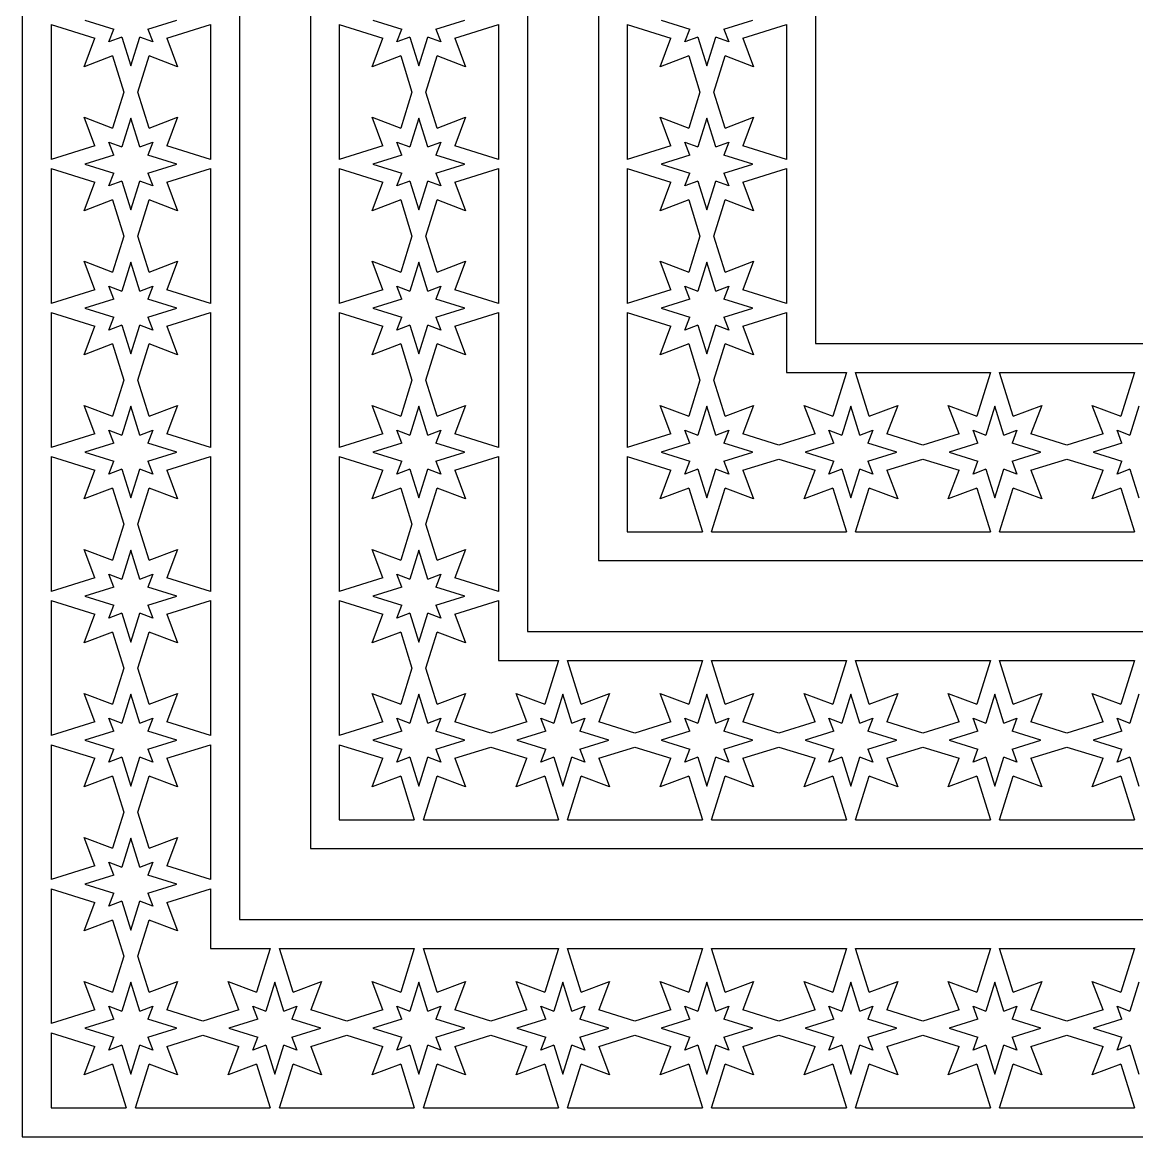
# Model space of a CAD drawing. Extents: x -8 to 147, y 554 to 709.
# Drawn here: x -7.7 to 69.7, y 554 to 631.3 of the extents above; entities that cross this region are included whole.
import ezdxf

# ---------------------------------------------------------------- set-up
doc = ezdxf.new("R2010")
doc.units = 0
doc.layers.get('0').update_dxf_attribs({"linetype": 'CONTINUOUS'})

msp = doc.modelspace()

# ---------------------------------------------------------------- linework, layer by layer
for p, q in [((-7.668796, 709.025433), (-7.668801, 553.953285)), ((7.403352, 693.953285), (7.403347, 569.025432)), ((12.331199, 689.025433), (12.331199, 573.953285)), ((27.403347, 673.953285), (27.403347, 589.025432)), ((32.331199, 669.025433), (32.331199, 593.953285)), ((47.403347, 653.953285), (47.403347, 609.025432)), ((-3.320457, 631.489359), (-1.315955, 630.865222)), ((1.050512, 630.865222), (3.055013, 631.489359)), ((16.679543, 631.489359), (18.684045, 630.865222)), ((21.050512, 630.865222), (23.055014, 631.489359)), ((36.679543, 631.489359), (38.684045, 630.865222)), ((41.050512, 630.865222), (43.055013, 631.489359)), ((-5.668796, 631.173202), (-5.668796, 621.805516)), ((-5.668796, 631.173202), (-2.627382, 630.226204)), ((-1.656924, 629.965157), (-1.315955, 630.865222)), ((1.050512, 630.865222), (1.39148, 629.965157)), ((2.361938, 630.226204), (5.403352, 631.173202)), ((5.403352, 631.173202), (5.403351, 621.805516)), ((14.331204, 631.173202), (14.331203, 621.805516)), ((14.331204, 631.173202), (17.372618, 630.226204)), ((18.343077, 629.965157), (18.684045, 630.865222)), ((21.050512, 630.865222), (21.39148, 629.965157)), ((22.361939, 630.226204), (25.403352, 631.173202)), ((25.403352, 631.173202), (25.403351, 621.805516)), ((34.331204, 631.173202), (34.331204, 621.805516)), ((34.331204, 631.173202), (37.372618, 630.226204)), ((38.343076, 629.965157), (38.684045, 630.865222)), ((41.050512, 630.865222), (41.39148, 629.965157)), ((42.361938, 630.226204), (45.403352, 631.173202)), ((45.403352, 631.173202), (45.403352, 621.805516)), ((-3.378423, 628.243658), (-2.627382, 630.226204)), ((-0.756859, 630.306125), (-1.656924, 629.965157)), ((-0.756859, 630.306125), (-0.132722, 628.301624)), ((-0.132722, 628.301624), (0.491415, 630.306125)), ((1.39148, 629.965157), (0.491415, 630.306125)), ((2.361938, 630.226204), (3.112979, 628.243658)), ((16.621577, 628.243658), (17.372618, 630.226204)), ((19.243141, 630.306125), (18.343077, 629.965157)), ((19.243141, 630.306125), (19.867278, 628.301624)), ((19.867278, 628.301624), (20.491415, 630.306125)), ((21.39148, 629.965157), (20.491415, 630.306125)), ((22.361939, 630.226204), (23.112979, 628.243658)), ((36.621577, 628.243658), (37.372618, 630.226204)), ((39.243141, 630.306125), (38.343076, 629.965157)), ((39.243141, 630.306125), (39.867278, 628.301624)), ((39.867278, 628.301624), (40.491415, 630.306125)), ((41.39148, 629.965157), (40.491415, 630.306125)), ((42.361938, 630.226204), (43.112979, 628.243658)), ((-1.395877, 628.994699), (-3.378423, 628.243658)), ((-1.395877, 628.994699), (-0.615795, 626.489359)), ((0.350351, 626.489359), (1.130433, 628.994699)), ((3.112979, 628.243658), (1.130433, 628.994699)), ((18.604123, 628.994699), (16.621577, 628.243658)), ((18.604123, 628.994699), (19.384205, 626.489359)), ((20.350352, 626.489359), (21.130433, 628.994699)), ((23.112979, 628.243658), (21.130433, 628.994699)), ((38.604123, 628.994699), (36.621577, 628.243658)), ((38.604123, 628.994699), (39.384205, 626.489359)), ((40.350351, 626.489359), (41.130433, 628.994699)), ((43.112979, 628.243658), (41.130433, 628.994699)), ((-0.615795, 626.489359), (-1.395877, 623.984019)), ((1.130433, 623.984019), (0.350351, 626.489359)), ((19.384205, 626.489359), (18.604123, 623.984019)), ((21.130433, 623.984019), (20.350352, 626.489359)), ((39.384205, 626.489359), (38.604123, 623.984019)), ((41.130433, 623.984019), (40.350351, 626.489359)), ((-3.378423, 624.73506), (-1.395877, 623.984019)), ((-2.627382, 622.752514), (-3.378423, 624.73506)), ((-0.132722, 624.677094), (-0.756859, 622.672592)), ((0.491415, 622.672592), (-0.132722, 624.677094)), ((1.130433, 623.984019), (3.112979, 624.73506)), ((3.112979, 624.73506), (2.361938, 622.752514)), ((17.372618, 622.752514), (16.621577, 624.73506)), ((16.621577, 624.73506), (18.604123, 623.984019)), ((19.867278, 624.677094), (19.243141, 622.672592)), ((20.491415, 622.672592), (19.867278, 624.677094)), ((21.130433, 623.984019), (23.112979, 624.73506)), ((23.112979, 624.73506), (22.361939, 622.752514)), ((37.372618, 622.752514), (36.621577, 624.73506)), ((36.621577, 624.73506), (38.604123, 623.984019)), ((39.867278, 624.677094), (39.243141, 622.672592)), ((40.491415, 622.672592), (39.867278, 624.677094)), ((41.130433, 623.984019), (43.112979, 624.73506)), ((43.112979, 624.73506), (42.361938, 622.752514)), ((-1.656924, 623.013561), (-0.756859, 622.672592)), ((-1.315955, 622.113496), (-1.656924, 623.013561)), ((0.491415, 622.672592), (1.39148, 623.013561)), ((1.39148, 623.013561), (1.050512, 622.113496)), ((18.343077, 623.013561), (19.243141, 622.672592)), ((18.684045, 622.113496), (18.343077, 623.013561)), ((20.491415, 622.672592), (21.39148, 623.013561)), ((21.39148, 623.013561), (21.050512, 622.113496)), ((38.343076, 623.013561), (39.243141, 622.672592)), ((38.684045, 622.113496), (38.343076, 623.013561)), ((40.491415, 622.672592), (41.39148, 623.013561)), ((41.39148, 623.013561), (41.050512, 622.113496)), ((-2.627382, 622.752514), (-5.668796, 621.805516)), ((5.403351, 621.805516), (2.361938, 622.752514)), ((17.372618, 622.752514), (14.331203, 621.805516)), ((25.403351, 621.805516), (22.361939, 622.752514)), ((37.372618, 622.752514), (34.331204, 621.805516)), ((45.403351, 621.805516), (42.361938, 622.752514)), ((-1.315955, 622.113496), (-3.320457, 621.489359)), ((-3.320457, 621.489359), (-1.315955, 620.865222)), ((3.055013, 621.489359), (1.050512, 622.113496)), ((1.050512, 620.865222), (3.055013, 621.489359)), ((18.684045, 622.113496), (16.679543, 621.489359)), ((16.679543, 621.489359), (18.684045, 620.865222)), ((23.055014, 621.489359), (21.050512, 622.113496)), ((21.050512, 620.865222), (23.055014, 621.489359)), ((38.684045, 622.113496), (36.679543, 621.489359)), ((36.679543, 621.489359), (38.684045, 620.865222)), ((43.055013, 621.489359), (41.050512, 622.113496)), ((41.050512, 620.865222), (43.055013, 621.489359)), ((-5.668796, 621.173202), (-5.668797, 611.805516)), ((-5.668796, 621.173202), (-2.627382, 620.226204)), ((-1.656924, 619.965157), (-1.315955, 620.865222)), ((1.050512, 620.865222), (1.39148, 619.965157)), ((2.361938, 620.226204), (5.403351, 621.173202)), ((5.403351, 621.173202), (5.403351, 611.805516)), ((14.331205, 621.173202), (14.331204, 611.805516)), ((14.331205, 621.173202), (17.372618, 620.226204)), ((18.343077, 619.965157), (18.684045, 620.865222)), ((21.050512, 620.865222), (21.39148, 619.965157)), ((22.361939, 620.226204), (25.403352, 621.173202)), ((25.403352, 621.173202), (25.403352, 611.805516)), ((34.331204, 621.173202), (34.331203, 611.805516)), ((34.331204, 621.173202), (37.372618, 620.226204)), ((38.343076, 619.965157), (38.684045, 620.865222)), ((41.050512, 620.865222), (41.39148, 619.965157)), ((42.361938, 620.226204), (45.403351, 621.173202)), ((45.403351, 621.173202), (45.403351, 611.805516)), ((-3.378423, 618.243658), (-2.627382, 620.226204)), ((-0.756859, 620.306125), (-1.656924, 619.965157)), ((-0.756859, 620.306125), (-0.132722, 618.301624)), ((-0.132722, 618.301624), (0.491415, 620.306125)), ((1.39148, 619.965157), (0.491415, 620.306125)), ((2.361938, 620.226204), (3.112979, 618.243658)), ((16.621577, 618.243658), (17.372618, 620.226204)), ((19.243141, 620.306125), (18.343077, 619.965157)), ((19.243141, 620.306125), (19.867278, 618.301624)), ((19.867278, 618.301624), (20.491415, 620.306125)), ((21.39148, 619.965157), (20.491415, 620.306125)), ((22.361939, 620.226204), (23.112979, 618.243658)), ((36.621577, 618.243658), (37.372618, 620.226204)), ((39.243141, 620.306125), (38.343076, 619.965157)), ((39.243141, 620.306125), (39.867278, 618.301624)), ((39.867278, 618.301624), (40.491415, 620.306125)), ((41.39148, 619.965157), (40.491415, 620.306125)), ((42.361938, 620.226204), (43.112979, 618.243658)), ((-1.395877, 618.994699), (-3.378423, 618.243658)), ((-1.395877, 618.994699), (-0.615795, 616.489359)), ((0.350351, 616.489359), (1.130433, 618.994699)), ((3.112979, 618.243658), (1.130433, 618.994699)), ((18.604123, 618.994699), (16.621577, 618.243658)), ((18.604123, 618.994699), (19.384205, 616.489359)), ((20.350352, 616.489359), (21.130433, 618.994699)), ((23.112979, 618.243658), (21.130433, 618.994699)), ((38.604123, 618.994699), (36.621577, 618.243658)), ((38.604123, 618.994699), (39.384205, 616.489359)), ((40.350351, 616.489359), (41.130433, 618.994699)), ((43.112979, 618.243658), (41.130433, 618.994699)), ((-0.615795, 616.489359), (-1.395877, 613.984019)), ((1.130433, 613.984019), (0.350351, 616.489359)), ((19.384205, 616.489359), (18.604123, 613.984019)), ((21.130433, 613.984019), (20.350352, 616.489359)), ((39.384205, 616.489359), (38.604123, 613.984019)), ((41.130433, 613.984019), (40.350351, 616.489359)), ((-3.378423, 614.73506), (-1.395877, 613.984019)), ((-2.627382, 612.752514), (-3.378423, 614.73506)), ((-0.132722, 614.677094), (-0.756859, 612.672592)), ((0.491415, 612.672592), (-0.132722, 614.677094)), ((1.130433, 613.984019), (3.112979, 614.73506)), ((3.112979, 614.73506), (2.361938, 612.752514)), ((17.372618, 612.752514), (16.621577, 614.73506)), ((16.621577, 614.73506), (18.604123, 613.984019)), ((19.867278, 614.677094), (19.243141, 612.672592)), ((20.491415, 612.672592), (19.867278, 614.677094)), ((21.130433, 613.984019), (23.112979, 614.73506)), ((23.112979, 614.73506), (22.361939, 612.752514)), ((37.372618, 612.752514), (36.621577, 614.73506)), ((36.621577, 614.73506), (38.604123, 613.984019)), ((39.867278, 614.677094), (39.243141, 612.672592)), ((40.491415, 612.672592), (39.867278, 614.677094)), ((41.130433, 613.984019), (43.112979, 614.73506)), ((43.112979, 614.73506), (42.361938, 612.752514)), ((-1.656924, 613.013561), (-0.756859, 612.672592)), ((-1.315955, 612.113496), (-1.656924, 613.013561)), ((0.491415, 612.672592), (1.39148, 613.013561)), ((1.39148, 613.013561), (1.050512, 612.113496)), ((18.684045, 612.113496), (18.343077, 613.013561)), ((18.343077, 613.013561), (19.243141, 612.672592)), ((20.491415, 612.672592), (21.39148, 613.013561)), ((21.39148, 613.013561), (21.050512, 612.113496)), ((38.343076, 613.013561), (39.243141, 612.672592)), ((38.684045, 612.113496), (38.343076, 613.013561)), ((40.491415, 612.672592), (41.39148, 613.013561)), ((41.39148, 613.013561), (41.050512, 612.113496)), ((-2.627382, 612.752514), (-5.668797, 611.805516)), ((-1.315955, 612.113496), (-3.320457, 611.489359)), ((3.055013, 611.489359), (1.050512, 612.113496)), ((5.403351, 611.805516), (2.361938, 612.752514)), ((17.372618, 612.752514), (14.331204, 611.805516)), ((18.684045, 612.113496), (16.679543, 611.489359)), ((23.055014, 611.489359), (21.050512, 612.113496)), ((25.403352, 611.805516), (22.361939, 612.752514)), ((37.372618, 612.752514), (34.331203, 611.805516)), ((38.684045, 612.113496), (36.679543, 611.489359)), ((43.055013, 611.489359), (41.050512, 612.113496)), ((45.403351, 611.805516), (42.361938, 612.752514)), ((-3.320457, 611.489359), (-1.315955, 610.865222)), ((1.050512, 610.865222), (3.055013, 611.489359)), ((16.679543, 611.489359), (18.684045, 610.865222)), ((21.050512, 610.865222), (23.055014, 611.489359)), ((36.679543, 611.489359), (38.684045, 610.865222)), ((41.050512, 610.865222), (43.055013, 611.489359)), ((-5.668797, 611.173202), (-5.668797, 601.805516)), ((-5.668797, 611.173202), (-2.627382, 610.226204)), ((-1.656924, 609.965157), (-1.315955, 610.865222)), ((1.050512, 610.865222), (1.39148, 609.965157)), ((2.361938, 610.226204), (5.403351, 611.173201)), ((5.403351, 611.173201), (5.403351, 601.805517)), ((14.331204, 611.173202), (14.331204, 601.805516)), ((14.331204, 611.173202), (17.372618, 610.226204)), ((18.343077, 609.965157), (18.684045, 610.865222)), ((21.050512, 610.865222), (21.39148, 609.965157)), ((22.361939, 610.226204), (25.403352, 611.173202)), ((25.403352, 611.173202), (25.403352, 601.805516)), ((34.331203, 611.173202), (34.331203, 601.805516)), ((34.331203, 611.173202), (37.372618, 610.226204)), ((38.343076, 609.965157), (38.684045, 610.865222)), ((41.050512, 610.865222), (41.39148, 609.965157)), ((42.361938, 610.226204), (45.403351, 611.173201)), ((45.403351, 611.173201), (45.403351, 607.025432)), ((-3.378423, 608.243658), (-2.627382, 610.226204)), ((-0.756859, 610.306125), (-1.656924, 609.965157)), ((-0.756859, 610.306125), (-0.132722, 608.301624)), ((-0.132722, 608.301624), (0.491415, 610.306125)), ((1.39148, 609.965157), (0.491415, 610.306125)), ((2.361938, 610.226204), (3.112979, 608.243658)), ((16.621577, 608.243658), (17.372618, 610.226204)), ((19.243141, 610.306125), (18.343077, 609.965157)), ((19.243141, 610.306125), (19.867278, 608.301624)), ((19.867278, 608.301624), (20.491415, 610.306125)), ((21.39148, 609.965157), (20.491415, 610.306125)), ((22.361939, 610.226204), (23.112979, 608.243658)), ((36.621577, 608.243658), (37.372618, 610.226204)), ((39.243141, 610.306125), (38.343076, 609.965157)), ((39.243141, 610.306125), (39.867278, 608.301624)), ((39.867278, 608.301624), (40.491415, 610.306125)), ((41.39148, 609.965157), (40.491415, 610.306125)), ((42.361938, 610.226204), (43.112979, 608.243658)), ((-1.395877, 608.994699), (-3.378423, 608.243658)), ((-1.395877, 608.994699), (-0.615795, 606.489359)), ((0.350351, 606.489359), (1.130433, 608.994699)), ((3.112979, 608.243658), (1.130433, 608.994699)), ((18.604123, 608.994699), (16.621577, 608.243658)), ((18.604123, 608.994699), (19.384205, 606.489359)), ((20.350352, 606.489359), (21.130433, 608.994699)), ((23.112979, 608.243658), (21.130433, 608.994699)), ((38.604123, 608.994699), (36.621577, 608.243658)), ((38.604123, 608.994699), (39.384205, 606.489359)), ((40.350351, 606.489359), (41.130433, 608.994699)), ((43.112979, 608.243658), (41.130433, 608.994699)), ((47.403347, 609.025432), (92.331209, 609.025432)), ((45.403351, 607.025432), (49.551121, 607.025432)), ((49.551121, 607.025432), (48.604123, 603.984019)), ((51.130433, 603.984019), (50.183435, 607.025432)), ((50.183435, 607.025432), (59.551121, 607.025432)), ((59.551121, 607.025432), (58.604123, 603.984019)), ((60.183436, 607.025432), (69.551121, 607.025433)), ((61.130433, 603.984019), (60.183436, 607.025432)), ((69.551121, 607.025433), (68.604123, 603.984019)), ((-0.615795, 606.489359), (-1.395877, 603.984019)), ((1.130433, 603.984019), (0.350351, 606.489359)), ((19.384205, 606.489359), (18.604123, 603.984019)), ((21.130433, 603.984019), (20.350352, 606.489359)), ((39.384205, 606.489359), (38.604123, 603.984019)), ((41.130433, 603.984019), (40.350351, 606.489359)), ((-3.378423, 604.73506), (-1.395877, 603.984019)), ((-2.627382, 602.752514), (-3.378423, 604.73506)), ((-0.132722, 604.677094), (-0.756859, 602.672592)), ((0.491415, 602.672592), (-0.132722, 604.677094)), ((1.130433, 603.984019), (3.112979, 604.73506)), ((3.112979, 604.73506), (2.361938, 602.752514)), ((17.372618, 602.752514), (16.621577, 604.73506)), ((16.621577, 604.73506), (18.604123, 603.984019)), ((19.867278, 604.677094), (19.243141, 602.672592)), ((20.491415, 602.672592), (19.867278, 604.677094)), ((21.130433, 603.984019), (23.112979, 604.73506)), ((23.112979, 604.73506), (22.361939, 602.752514)), ((36.621577, 604.73506), (38.604123, 603.984019)), ((37.372618, 602.752514), (36.621577, 604.73506)), ((39.867278, 604.677094), (39.243141, 602.672592)), ((40.491415, 602.672592), (39.867278, 604.677094)), ((41.130433, 603.984019), (43.112979, 604.73506)), ((43.112979, 604.73506), (42.361938, 602.752514)), ((46.621577, 604.73506), (48.604123, 603.984019)), ((47.372618, 602.752514), (46.621577, 604.73506)), ((49.867278, 604.677094), (49.243141, 602.672592)), ((50.491415, 602.672592), (49.867278, 604.677094)), ((51.130433, 603.984019), (53.112979, 604.73506)), ((53.112979, 604.73506), (52.361938, 602.752514)), ((57.372618, 602.752514), (56.621577, 604.73506)), ((56.621577, 604.73506), (58.604123, 603.984019)), ((59.867278, 604.677094), (59.243141, 602.672592)), ((60.491415, 602.672592), (59.867278, 604.677094)), ((61.130433, 603.984019), (63.112979, 604.73506)), ((63.112979, 604.73506), (62.361938, 602.752514)), ((66.621577, 604.73506), (68.604123, 603.984019)), ((67.372618, 602.752514), (66.621577, 604.73506)), ((69.867278, 604.677094), (69.243141, 602.672592)), ((-1.315955, 602.113496), (-1.656924, 603.013561)), ((-1.656924, 603.013561), (-0.756859, 602.672592)), ((0.491415, 602.672592), (1.39148, 603.013561)), ((1.39148, 603.013561), (1.050512, 602.113496)), ((18.343077, 603.013561), (19.243141, 602.672592)), ((18.684045, 602.113496), (18.343077, 603.013561)), ((20.491415, 602.672592), (21.39148, 603.013561)), ((21.39148, 603.013561), (21.050512, 602.113496)), ((38.343076, 603.013561), (39.243141, 602.672592)), ((38.684045, 602.113496), (38.343076, 603.013561)), ((40.491415, 602.672592), (41.39148, 603.013561)), ((41.39148, 603.013561), (41.050512, 602.113496)), ((48.343076, 603.013561), (49.243141, 602.672592)), ((48.684045, 602.113496), (48.343076, 603.013561)), ((50.491415, 602.672592), (51.39148, 603.013561)), ((51.39148, 603.013561), (51.050512, 602.113496)), ((58.343076, 603.013561), (59.243141, 602.672592)), ((58.684045, 602.113496), (58.343076, 603.013561)), ((60.491415, 602.672592), (61.39148, 603.013561)), ((61.39148, 603.013561), (61.050512, 602.113496)), ((68.343076, 603.013561), (69.243141, 602.672592)), ((68.684045, 602.113496), (68.343076, 603.013561)), ((-2.627382, 602.752514), (-5.668797, 601.805516)), ((-1.315955, 602.113496), (-3.320457, 601.489359)), ((3.055013, 601.489359), (1.050512, 602.113496)), ((5.403351, 601.805517), (2.361938, 602.752514)), ((17.372618, 602.752514), (14.331204, 601.805516)), ((18.684045, 602.113496), (16.679543, 601.489359)), ((23.055014, 601.489359), (21.050512, 602.113496)), ((25.403352, 601.805516), (22.361939, 602.752514)), ((37.372618, 602.752514), (34.331203, 601.805516)), ((38.684045, 602.113496), (36.679543, 601.489359)), ((43.055013, 601.489359), (41.050512, 602.113496)), ((44.867278, 601.972432), (42.361938, 602.752514)), ((47.372618, 602.752514), (44.867278, 601.972432)), ((48.684045, 602.113496), (46.679543, 601.489359)), ((53.055013, 601.489359), (51.050512, 602.113496)), ((54.867278, 601.972432), (52.361938, 602.752514)), ((57.372618, 602.752514), (54.867278, 601.972432)), ((58.684045, 602.113496), (56.679543, 601.489359)), ((63.055013, 601.489359), (61.050512, 602.113496)), ((64.867278, 601.972432), (62.361938, 602.752514)), ((67.372618, 602.752514), (64.867278, 601.972432)), ((68.684045, 602.113496), (66.679543, 601.489359)), ((-3.320457, 601.489359), (-1.315955, 600.865222)), ((1.050512, 600.865222), (3.055013, 601.489359)), ((16.679543, 601.489359), (18.684045, 600.865222)), ((21.050512, 600.865222), (23.055014, 601.489359)), ((36.679543, 601.489359), (38.684045, 600.865222)), ((41.050512, 600.865222), (43.055013, 601.489359)), ((46.679543, 601.489359), (48.684045, 600.865222)), ((51.050512, 600.865222), (53.055013, 601.489359)), ((56.679543, 601.489359), (58.684045, 600.865222)), ((61.050512, 600.865222), (63.055013, 601.489359)), ((66.679543, 601.489359), (68.684045, 600.865222)), ((-5.668796, 601.173202), (-5.668796, 591.805516)), ((-5.668796, 601.173202), (-2.627382, 600.226204)), ((-1.656924, 599.965157), (-1.315955, 600.865222)), ((1.050512, 600.865222), (1.39148, 599.965157)), ((2.361938, 600.226204), (5.403352, 601.173202)), ((5.403352, 601.173202), (5.403352, 591.805516)), ((14.331204, 601.173202), (14.331203, 591.805516)), ((14.331204, 601.173202), (17.372618, 600.226204)), ((18.343077, 599.965157), (18.684045, 600.865222)), ((21.050512, 600.865222), (21.39148, 599.965157)), ((22.361939, 600.226204), (25.403352, 601.173202)), ((25.403352, 601.173202), (25.403351, 591.805516)), ((34.331203, 601.173202), (37.372618, 600.226204)), ((34.331203, 601.173202), (34.331203, 595.953285)), ((38.343076, 599.965157), (38.684045, 600.865222)), ((41.050512, 600.865222), (41.39148, 599.965157)), ((42.361938, 600.226204), (44.867278, 601.006286)), ((44.867278, 601.006286), (47.372618, 600.226204)), ((48.343076, 599.965157), (48.684045, 600.865222)), ((51.050512, 600.865222), (51.39148, 599.965157)), ((52.361938, 600.226204), (54.867278, 601.006286)), ((54.867278, 601.006286), (57.372618, 600.226204)), ((58.343076, 599.965157), (58.684045, 600.865222)), ((61.050512, 600.865222), (61.39148, 599.965157)), ((62.361938, 600.226204), (64.867278, 601.006286)), ((64.867278, 601.006286), (67.372618, 600.226204)), ((68.343076, 599.965157), (68.684045, 600.865222)), ((-3.378423, 598.243658), (-2.627382, 600.226204)), ((-0.756859, 600.306125), (-1.656924, 599.965157)), ((-0.756859, 600.306125), (-0.132722, 598.301624)), ((-0.132722, 598.301624), (0.491415, 600.306125)), ((1.39148, 599.965157), (0.491415, 600.306125)), ((2.361938, 600.226204), (3.112979, 598.243658)), ((16.621577, 598.243658), (17.372618, 600.226204)), ((19.243141, 600.306125), (18.343077, 599.965157)), ((19.243141, 600.306125), (19.867278, 598.301624)), ((19.867278, 598.301624), (20.491415, 600.306125)), ((21.39148, 599.965157), (20.491415, 600.306125)), ((22.361939, 600.226204), (23.112979, 598.243658)), ((36.621577, 598.243658), (37.372618, 600.226204)), ((39.243141, 600.306125), (38.343076, 599.965157)), ((39.243141, 600.306125), (39.867278, 598.301624)), ((39.867278, 598.301624), (40.491415, 600.306125)), ((41.39148, 599.965157), (40.491415, 600.306125)), ((42.361938, 600.226204), (43.112979, 598.243658)), ((46.621577, 598.243658), (47.372618, 600.226204)), ((49.243141, 600.306125), (48.343076, 599.965157)), ((49.243141, 600.306125), (49.867278, 598.301624)), ((49.867278, 598.301624), (50.491415, 600.306125)), ((51.39148, 599.965157), (50.491415, 600.306125)), ((52.361938, 600.226204), (53.112979, 598.243658)), ((56.621577, 598.243658), (57.372618, 600.226204)), ((59.243141, 600.306125), (58.343076, 599.965157)), ((59.243141, 600.306125), (59.867278, 598.301624)), ((59.867278, 598.301624), (60.491415, 600.306125)), ((61.39148, 599.965157), (60.491415, 600.306125)), ((62.361938, 600.226204), (63.112979, 598.243658)), ((66.621577, 598.243658), (67.372618, 600.226204)), ((69.243141, 600.306125), (68.343076, 599.965157)), ((69.243141, 600.306125), (69.867278, 598.301624)), ((-1.395877, 598.994699), (-3.378423, 598.243658)), ((-1.395877, 598.994699), (-0.615795, 596.489359)), ((0.350351, 596.489359), (1.130433, 598.994699)), ((3.112979, 598.243658), (1.130433, 598.994699)), ((18.604123, 598.994699), (16.621577, 598.243658)), ((18.604123, 598.994699), (19.384205, 596.489359)), ((20.350352, 596.489359), (21.130433, 598.994699)), ((23.112979, 598.243658), (21.130433, 598.994699)), ((38.604123, 598.994699), (36.621577, 598.243658)), ((38.604123, 598.994699), (39.551121, 595.953285)), ((40.183435, 595.953285), (41.130433, 598.994699)), ((43.112979, 598.243658), (41.130433, 598.994699)), ((48.604123, 598.994699), (46.621577, 598.243658)), ((48.604123, 598.994699), (49.551121, 595.953285)), ((50.183435, 595.953284), (51.130433, 598.994699)), ((53.112979, 598.243658), (51.130433, 598.994699)), ((58.604123, 598.994699), (56.621577, 598.243658)), ((58.604123, 598.994699), (59.551121, 595.953284)), ((60.183435, 595.953284), (61.130433, 598.994699)), ((63.112979, 598.243658), (61.130433, 598.994699)), ((68.604123, 598.994699), (66.621577, 598.243658)), ((68.604123, 598.994699), (69.551121, 595.953285)), ((-0.615795, 596.489359), (-1.395877, 593.984019)), ((1.130433, 593.984019), (0.350351, 596.489359)), ((19.384205, 596.489359), (18.604123, 593.984019)), ((21.130433, 593.984019), (20.350352, 596.489359)), ((34.331203, 595.953285), (39.551121, 595.953285)), ((40.183435, 595.953285), (49.551121, 595.953285)), ((50.183435, 595.953284), (59.551121, 595.953284)), ((60.183435, 595.953284), (69.551121, 595.953285)), ((-3.378423, 594.73506), (-1.395877, 593.984019)), ((-2.627382, 592.752514), (-3.378423, 594.73506)), ((-0.132722, 594.677094), (-0.756859, 592.672592)), ((0.491415, 592.672592), (-0.132722, 594.677094)), ((1.130433, 593.984019), (3.112979, 594.73506)), ((3.112979, 594.73506), (2.361938, 592.752514)), ((17.372618, 592.752514), (16.621577, 594.73506)), ((16.621577, 594.73506), (18.604123, 593.984019)), ((19.867278, 594.677094), (19.243141, 592.672592)), ((20.491415, 592.672592), (19.867278, 594.677094)), ((21.130433, 593.984019), (23.112979, 594.73506)), ((23.112979, 594.73506), (22.361939, 592.752514)), ((32.331199, 593.953285), (107.403357, 593.953285)), ((-2.627382, 592.752514), (-5.668796, 591.805516)), ((-1.656924, 593.013561), (-0.756859, 592.672592)), ((-1.315955, 592.113496), (-1.656924, 593.013561)), ((0.491415, 592.672592), (1.39148, 593.013561)), ((1.39148, 593.013561), (1.050512, 592.113496)), ((5.403352, 591.805516), (2.361938, 592.752514)), ((17.372618, 592.752514), (14.331203, 591.805516)), ((18.684045, 592.113496), (18.343077, 593.013561)), ((18.343077, 593.013561), (19.243141, 592.672592)), ((20.491415, 592.672592), (21.39148, 593.013561)), ((21.39148, 593.013561), (21.050512, 592.113496)), ((25.403351, 591.805516), (22.361939, 592.752514)), ((-1.315955, 592.113496), (-3.320457, 591.489359)), ((3.055013, 591.489359), (1.050512, 592.113496)), ((18.684045, 592.113496), (16.679543, 591.489359)), ((23.055014, 591.489359), (21.050512, 592.113496)), ((-5.668796, 591.173202), (-5.668796, 581.805516)), ((-5.668796, 591.173202), (-2.627382, 590.226204)), ((-3.320457, 591.489359), (-1.315955, 590.865222)), ((1.050512, 590.865222), (3.055013, 591.489359)), ((2.361938, 590.226204), (5.403352, 591.173202)), ((5.403352, 591.173202), (5.403351, 581.805516)), ((14.331203, 591.173202), (17.372618, 590.226204)), ((14.331203, 591.173202), (14.331203, 581.805516)), ((16.679543, 591.489359), (18.684045, 590.865222)), ((21.050512, 590.865222), (23.055014, 591.489359)), ((22.361939, 590.226204), (25.403351, 591.173201)), ((25.403351, 591.173201), (25.403351, 587.025432)), ((-1.656924, 589.965157), (-1.315955, 590.865222)), ((1.050512, 590.865222), (1.39148, 589.965157)), ((18.343077, 589.965157), (18.684045, 590.865222)), ((21.050512, 590.865222), (21.39148, 589.965157)), ((-3.378423, 588.243658), (-2.627382, 590.226204)), ((-0.756859, 590.306125), (-1.656924, 589.965157)), ((-0.756859, 590.306125), (-0.132722, 588.301624)), ((-0.132722, 588.301624), (0.491415, 590.306125)), ((1.39148, 589.965157), (0.491415, 590.306125)), ((2.361938, 590.226204), (3.112979, 588.243658)), ((16.621577, 588.243658), (17.372618, 590.226204)), ((19.243141, 590.306125), (18.343077, 589.965157)), ((19.243141, 590.306125), (19.867278, 588.301624)), ((19.867278, 588.301624), (20.491415, 590.306125)), ((21.39148, 589.965157), (20.491415, 590.306125)), ((22.361939, 590.226204), (23.112979, 588.243658)), ((-1.395877, 588.994699), (-3.378423, 588.243658)), ((-1.395877, 588.994699), (-0.615795, 586.489359)), ((0.350351, 586.489359), (1.130433, 588.994699)), ((3.112979, 588.243658), (1.130433, 588.994699)), ((18.604123, 588.994699), (16.621577, 588.243658)), ((18.604123, 588.994699), (19.384205, 586.489359)), ((20.350352, 586.489359), (21.130433, 588.994699)), ((23.112979, 588.243658), (21.130433, 588.994699)), ((27.403347, 589.025432), (112.331209, 589.025432)), ((25.403351, 587.025432), (29.551121, 587.025432)), ((29.551121, 587.025432), (28.604123, 583.984019)), ((30.183436, 587.025432), (39.551121, 587.025432)), ((31.130433, 583.984019), (30.183436, 587.025432)), ((39.551121, 587.025432), (38.604123, 583.984019)), ((41.130433, 583.984019), (40.183436, 587.025432)), ((40.183436, 587.025432), (49.551121, 587.025432)), ((49.551121, 587.025432), (48.604123, 583.984019)), ((50.183435, 587.025433), (59.551121, 587.025433)), ((51.130433, 583.984019), (50.183435, 587.025433)), ((59.551121, 587.025433), (58.604123, 583.984019)), ((60.183436, 587.025433), (69.551121, 587.025432)), ((61.130433, 583.984019), (60.183436, 587.025433)), ((69.551121, 587.025432), (68.604123, 583.984019)), ((-0.615795, 586.489359), (-1.395877, 583.984019)), ((1.130433, 583.984019), (0.350351, 586.489359)), ((19.384205, 586.489359), (18.604123, 583.984019)), ((21.130433, 583.984019), (20.350352, 586.489359)), ((-3.378423, 584.73506), (-1.395877, 583.984019)), ((-2.627382, 582.752514), (-3.378423, 584.73506)), ((-0.132722, 584.677094), (-0.756859, 582.672592)), ((0.491415, 582.672592), (-0.132722, 584.677094)), ((1.130433, 583.984019), (3.112979, 584.73506)), ((3.112979, 584.73506), (2.361938, 582.752514)), ((16.621577, 584.73506), (18.604123, 583.984019)), ((17.372618, 582.752514), (16.621577, 584.73506)), ((19.867278, 584.677094), (19.243141, 582.672592)), ((20.491415, 582.672592), (19.867278, 584.677094)), ((21.130433, 583.984019), (23.112979, 584.73506)), ((23.112979, 584.73506), (22.361939, 582.752514)), ((27.372618, 582.752514), (26.621577, 584.73506)), ((26.621577, 584.73506), (28.604123, 583.984019)), ((29.867278, 584.677094), (29.243141, 582.672592)), ((30.491415, 582.672592), (29.867278, 584.677094)), ((31.130433, 583.984019), (33.112979, 584.73506)), ((33.112979, 584.73506), (32.361939, 582.752514)), ((37.372618, 582.752514), (36.621577, 584.73506)), ((36.621577, 584.73506), (38.604123, 583.984019)), ((39.867278, 584.677094), (39.243141, 582.672592)), ((40.491415, 582.672592), (39.867278, 584.677094)), ((41.130433, 583.984019), (43.112979, 584.73506)), ((43.112979, 584.73506), (42.361939, 582.752514)), ((46.621577, 584.73506), (48.604123, 583.984019)), ((47.372618, 582.752514), (46.621577, 584.73506)), ((49.867278, 584.677094), (49.243141, 582.672592)), ((50.491415, 582.672592), (49.867278, 584.677094)), ((51.130433, 583.984019), (53.112979, 584.73506)), ((53.112979, 584.73506), (52.361939, 582.752514)), ((57.372618, 582.752514), (56.621577, 584.73506)), ((56.621577, 584.73506), (58.604123, 583.984019)), ((59.867278, 584.677094), (59.243141, 582.672592)), ((60.491415, 582.672592), (59.867278, 584.677094)), ((61.130433, 583.984019), (63.112979, 584.73506)), ((63.112979, 584.73506), (62.361939, 582.752514)), ((66.621577, 584.73506), (68.604123, 583.984019)), ((67.372618, 582.752514), (66.621577, 584.73506)), ((69.867278, 584.677094), (69.243141, 582.672592)), ((-2.627382, 582.752514), (-5.668796, 581.805516)), ((-1.315955, 582.113496), (-1.656924, 583.013561)), ((-1.656924, 583.013561), (-0.756859, 582.672592)), ((0.491415, 582.672592), (1.39148, 583.013561)), ((1.39148, 583.013561), (1.050512, 582.113496)), ((5.403351, 581.805516), (2.361938, 582.752514)), ((17.372618, 582.752514), (14.331203, 581.805516)), ((18.343077, 583.013561), (19.243141, 582.672592)), ((18.684045, 582.113496), (18.343077, 583.013561)), ((20.491415, 582.672592), (21.39148, 583.013561)), ((21.39148, 583.013561), (21.050512, 582.113496)), ((24.867278, 581.972432), (22.361939, 582.752514)), ((27.372618, 582.752514), (24.867278, 581.972432)), ((28.343077, 583.013561), (29.243141, 582.672592)), ((28.684045, 582.113496), (28.343077, 583.013561)), ((30.491415, 582.672592), (31.39148, 583.013561)), ((31.39148, 583.013561), (31.050512, 582.113496)), ((34.867278, 581.972432), (32.361939, 582.752514)), ((37.372618, 582.752514), (34.867278, 581.972432)), ((38.343077, 583.013561), (39.243141, 582.672592)), ((38.684045, 582.113496), (38.343077, 583.013561)), ((40.491415, 582.672592), (41.39148, 583.013561)), ((41.39148, 583.013561), (41.050512, 582.113496)), ((44.867278, 581.972432), (42.361939, 582.752514)), ((47.372618, 582.752514), (44.867278, 581.972432)), ((48.684045, 582.113496), (48.343077, 583.013561)), ((48.343077, 583.013561), (49.243141, 582.672592)), ((50.491415, 582.672592), (51.39148, 583.013561)), ((51.39148, 583.013561), (51.050512, 582.113496)), ((54.867278, 581.972432), (52.361939, 582.752514)), ((57.372618, 582.752514), (54.867278, 581.972432)), ((58.343077, 583.013561), (59.243141, 582.672592)), ((58.684045, 582.113496), (58.343077, 583.013561)), ((60.491415, 582.672592), (61.39148, 583.013561)), ((61.39148, 583.013561), (61.050512, 582.113496)), ((64.867278, 581.972432), (62.361939, 582.752514)), ((67.372618, 582.752514), (64.867278, 581.972432)), ((68.684045, 582.113496), (68.343077, 583.013561)), ((68.343077, 583.013561), (69.243141, 582.672592)), ((-1.315955, 582.113496), (-3.320457, 581.489359)), ((3.055013, 581.489359), (1.050512, 582.113496)), ((18.684045, 582.113496), (16.679543, 581.489359)), ((23.055014, 581.489359), (21.050512, 582.113496)), ((28.684045, 582.113496), (26.679543, 581.489359)), ((33.055014, 581.489359), (31.050512, 582.113496)), ((38.684045, 582.113496), (36.679543, 581.489359)), ((43.055014, 581.489359), (41.050512, 582.113496)), ((48.684045, 582.113496), (46.679543, 581.489359)), ((53.055014, 581.489359), (51.050512, 582.113496)), ((58.684045, 582.113496), (56.679543, 581.489359)), ((63.055014, 581.489359), (61.050512, 582.113496)), ((68.684045, 582.113496), (66.679543, 581.489359)), ((-5.668796, 581.173202), (-5.668797, 571.805516)), ((-5.668796, 581.173202), (-2.627382, 580.226204)), ((-3.320457, 581.489359), (-1.315955, 580.865222)), ((1.050512, 580.865222), (3.055013, 581.489359)), ((2.361938, 580.226204), (5.403351, 581.173202)), ((5.403351, 581.173202), (5.403351, 571.805516)), ((14.331203, 581.173202), (14.331203, 575.953285)), ((14.331203, 581.173202), (17.372618, 580.226204)), ((16.679543, 581.489359), (18.684045, 580.865222)), ((21.050512, 580.865222), (23.055014, 581.489359)), ((26.679543, 581.489359), (28.684045, 580.865222)), ((31.050512, 580.865222), (33.055014, 581.489359)), ((36.679543, 581.489359), (38.684045, 580.865222)), ((41.050512, 580.865222), (43.055014, 581.489359)), ((46.679543, 581.489359), (48.684045, 580.865222)), ((51.050512, 580.865222), (53.055014, 581.489359)), ((56.679543, 581.489359), (58.684045, 580.865222)), ((61.050512, 580.865222), (63.055014, 581.489359)), ((66.679543, 581.489359), (68.684045, 580.865222)), ((-1.656924, 579.965157), (-1.315955, 580.865222)), ((1.050512, 580.865222), (1.39148, 579.965157)), ((18.343077, 579.965157), (18.684045, 580.865222)), ((21.050512, 580.865222), (21.39148, 579.965157)), ((22.361939, 580.226204), (24.867278, 581.006286)), ((24.867278, 581.006286), (27.372618, 580.226204)), ((28.343077, 579.965157), (28.684045, 580.865222)), ((31.050512, 580.865222), (31.39148, 579.965157)), ((32.361939, 580.226204), (34.867278, 581.006286)), ((34.867278, 581.006286), (37.372618, 580.226204)), ((38.343077, 579.965157), (38.684045, 580.865222)), ((41.050512, 580.865222), (41.39148, 579.965157)), ((42.361939, 580.226204), (44.867278, 581.006286)), ((44.867278, 581.006286), (47.372618, 580.226204)), ((48.343077, 579.965157), (48.684045, 580.865222)), ((51.050512, 580.865222), (51.39148, 579.965157)), ((52.361939, 580.226204), (54.867278, 581.006286)), ((54.867278, 581.006286), (57.372618, 580.226204)), ((58.343077, 579.965157), (58.684045, 580.865222)), ((61.050512, 580.865222), (61.39148, 579.965157)), ((62.361939, 580.226204), (64.867278, 581.006286)), ((64.867278, 581.006286), (67.372618, 580.226204)), ((68.343077, 579.965157), (68.684045, 580.865222)), ((-3.378423, 578.243658), (-2.627382, 580.226204)), ((-0.756859, 580.306125), (-1.656924, 579.965157)), ((-0.756859, 580.306125), (-0.132722, 578.301624)), ((-0.132722, 578.301624), (0.491415, 580.306125)), ((1.39148, 579.965157), (0.491415, 580.306125)), ((2.361938, 580.226204), (3.112979, 578.243658)), ((16.621577, 578.243658), (17.372618, 580.226204)), ((19.243141, 580.306125), (18.343077, 579.965157)), ((19.243141, 580.306125), (19.867278, 578.301624)), ((19.867278, 578.301624), (20.491415, 580.306125)), ((21.39148, 579.965157), (20.491415, 580.306125)), ((22.361939, 580.226204), (23.112979, 578.243658)), ((26.621577, 578.243658), (27.372618, 580.226204)), ((29.243141, 580.306125), (28.343077, 579.965157)), ((29.243141, 580.306125), (29.867278, 578.301624)), ((29.867278, 578.301624), (30.491415, 580.306125)), ((31.39148, 579.965157), (30.491415, 580.306125)), ((32.361939, 580.226204), (33.112979, 578.243658)), ((36.621577, 578.243658), (37.372618, 580.226204)), ((39.243141, 580.306125), (38.343077, 579.965157)), ((39.243141, 580.306125), (39.867278, 578.301624)), ((39.867278, 578.301624), (40.491415, 580.306125)), ((41.39148, 579.965157), (40.491415, 580.306125)), ((42.361939, 580.226204), (43.112979, 578.243658)), ((46.621577, 578.243658), (47.372618, 580.226204)), ((49.243141, 580.306125), (48.343077, 579.965157)), ((49.243141, 580.306125), (49.867278, 578.301624)), ((49.867278, 578.301624), (50.491415, 580.306125)), ((51.39148, 579.965157), (50.491415, 580.306125)), ((52.361939, 580.226204), (53.112979, 578.243658)), ((56.621577, 578.243658), (57.372618, 580.226204)), ((59.243141, 580.306125), (58.343077, 579.965157)), ((59.243141, 580.306125), (59.867278, 578.301624)), ((59.867278, 578.301624), (60.491415, 580.306125)), ((61.39148, 579.965157), (60.491415, 580.306125)), ((62.361939, 580.226204), (63.112979, 578.243658)), ((66.621577, 578.243658), (67.372618, 580.226204)), ((69.243141, 580.306125), (68.343077, 579.965157)), ((69.243141, 580.306125), (69.867278, 578.301624)), ((-1.395877, 578.994699), (-3.378423, 578.243658)), ((-1.395877, 578.994699), (-0.615795, 576.489359)), ((0.350351, 576.489359), (1.130433, 578.994699)), ((3.112979, 578.243658), (1.130433, 578.994699)), ((18.604123, 578.994699), (16.621577, 578.243658)), ((18.604123, 578.994699), (19.551121, 575.953285)), ((20.183435, 575.953285), (21.130433, 578.994699)), ((23.112979, 578.243658), (21.130433, 578.994699)), ((28.604123, 578.994699), (26.621577, 578.243658)), ((28.604123, 578.994699), (29.551121, 575.953284)), ((30.183435, 575.953284), (31.130433, 578.994699)), ((33.112979, 578.243658), (31.130433, 578.994699)), ((38.604123, 578.994699), (36.621577, 578.243658)), ((38.604123, 578.994699), (39.551121, 575.953284)), ((40.183435, 575.953284), (41.130433, 578.994699)), ((43.112979, 578.243658), (41.130433, 578.994699)), ((48.604123, 578.994699), (46.621577, 578.243658)), ((48.604123, 578.994699), (49.551121, 575.953284)), ((50.183436, 575.953285), (51.130433, 578.994699)), ((53.112979, 578.243658), (51.130433, 578.994699)), ((58.604123, 578.994699), (56.621577, 578.243658)), ((58.604123, 578.994699), (59.551121, 575.953285)), ((60.183435, 575.953285), (61.130433, 578.994699)), ((63.112979, 578.243658), (61.130433, 578.994699)), ((68.604123, 578.994699), (66.621577, 578.243658)), ((68.604123, 578.994699), (69.551121, 575.953284)), ((-0.615795, 576.489359), (-1.395877, 573.984019)), ((1.130433, 573.984019), (0.350351, 576.489359)), ((14.331203, 575.953285), (19.551121, 575.953285)), ((20.183435, 575.953285), (29.551121, 575.953284)), ((30.183435, 575.953284), (39.551121, 575.953284)), ((40.183435, 575.953284), (49.551121, 575.953284)), ((50.183436, 575.953285), (59.551121, 575.953285)), ((60.183435, 575.953285), (69.551121, 575.953284)), ((-3.378423, 574.73506), (-1.395877, 573.984019)), ((-2.627382, 572.752514), (-3.378423, 574.73506)), ((-0.132722, 574.677094), (-0.756859, 572.672592)), ((0.491415, 572.672592), (-0.132722, 574.677094)), ((1.130433, 573.984019), (3.112979, 574.73506)), ((3.112979, 574.73506), (2.361938, 572.752514)), ((12.331199, 573.953285), (127.403358, 573.953285)), ((-2.627382, 572.752514), (-5.668797, 571.805516)), ((-1.315955, 572.113496), (-1.656924, 573.013561)), ((-1.656924, 573.013561), (-0.756859, 572.672592)), ((0.491415, 572.672592), (1.39148, 573.013561)), ((1.39148, 573.013561), (1.050512, 572.113496)), ((5.403351, 571.805516), (2.361938, 572.752514)), ((-1.315955, 572.113496), (-3.320457, 571.489359)), ((3.055013, 571.489359), (1.050512, 572.113496)), ((-5.668797, 571.173202), (-5.668797, 561.805516)), ((-5.668797, 571.173202), (-2.627382, 570.226204)), ((-3.320457, 571.489359), (-1.315955, 570.865222)), ((1.050512, 570.865222), (3.055013, 571.489359)), ((2.361938, 570.226204), (5.403351, 571.173201)), ((5.403351, 571.173201), (5.403351, 567.025432)), ((-1.656924, 569.965157), (-1.315955, 570.865222)), ((-0.756859, 570.306125), (-1.656924, 569.965157)), ((-0.756859, 570.306125), (-0.132722, 568.301624)), ((-0.132722, 568.301624), (0.491415, 570.306125)), ((1.39148, 569.965157), (0.491415, 570.306125)), ((1.050512, 570.865222), (1.39148, 569.965157)), ((-3.378423, 568.243658), (-2.627382, 570.226204)), ((2.361938, 570.226204), (3.112979, 568.243658)), ((-1.395877, 568.994699), (-3.378423, 568.243658)), ((-1.395877, 568.994699), (-0.615795, 566.489359)), ((0.350351, 566.489359), (1.130433, 568.994699)), ((3.112979, 568.243658), (1.130433, 568.994699)), ((7.403347, 569.025432), (132.331209, 569.025432)), ((-0.615795, 566.489359), (-1.395877, 563.984019)), ((1.130433, 563.984019), (0.350351, 566.489359)), ((5.403351, 567.025432), (9.551121, 567.025432)), ((9.551121, 567.025432), (8.604123, 563.984019)), ((10.183435, 567.025432), (19.551121, 567.025432)), ((11.130433, 563.984019), (10.183435, 567.025432)), ((19.551121, 567.025432), (18.604123, 563.984019)), ((20.183436, 567.025432), (29.55112, 567.025432)), ((21.130433, 563.984019), (20.183436, 567.025432)), ((29.55112, 567.025432), (28.604123, 563.984019)), ((30.183435, 567.025433), (39.551121, 567.025433)), ((31.130433, 563.984019), (30.183435, 567.025433)), ((39.551121, 567.025433), (38.604123, 563.984019)), ((40.183435, 567.025433), (49.551121, 567.025432)), ((41.130433, 563.984019), (40.183435, 567.025433)), ((49.551121, 567.025432), (48.604123, 563.984019)), ((50.183435, 567.025432), (59.551121, 567.025432)), ((51.130433, 563.984019), (50.183435, 567.025432)), ((59.551121, 567.025432), (58.604123, 563.984019)), ((60.183436, 567.025432), (69.55112, 567.025432)), ((61.130433, 563.984019), (60.183436, 567.025432)), ((69.55112, 567.025432), (68.604123, 563.984019)), ((-2.627382, 562.752514), (-3.378423, 564.73506)), ((-3.378423, 564.73506), (-1.395877, 563.984019)), ((-0.132722, 564.677094), (-0.756859, 562.672592)), ((0.491415, 562.672592), (-0.132722, 564.677094)), ((1.130433, 563.984019), (3.112979, 564.73506)), ((3.112979, 564.73506), (2.361938, 562.752514)), ((6.621577, 564.73506), (8.604123, 563.984019)), ((7.372618, 562.752514), (6.621577, 564.73506)), ((9.867278, 564.677094), (9.243141, 562.672592)), ((10.491415, 562.672592), (9.867278, 564.677094)), ((11.130433, 563.984019), (13.112979, 564.73506)), ((13.112979, 564.73506), (12.361938, 562.752514)), ((16.621577, 564.73506), (18.604123, 563.984019)), ((17.372618, 562.752514), (16.621577, 564.73506)), ((19.867278, 564.677094), (19.243141, 562.672592)), ((20.491415, 562.672592), (19.867278, 564.677094)), ((21.130433, 563.984019), (23.112979, 564.73506)), ((23.112979, 564.73506), (22.361938, 562.752514)), ((27.372618, 562.752514), (26.621577, 564.73506)), ((26.621577, 564.73506), (28.604123, 563.984019)), ((29.867278, 564.677094), (29.243141, 562.672592)), ((30.491415, 562.672592), (29.867278, 564.677094)), ((31.130433, 563.984019), (33.112979, 564.73506)), ((33.112979, 564.73506), (32.361938, 562.752514)), ((36.621577, 564.73506), (38.604123, 563.984019)), ((37.372618, 562.752514), (36.621577, 564.73506)), ((39.867278, 564.677094), (39.243141, 562.672592)), ((40.491415, 562.672592), (39.867278, 564.677094)), ((41.130433, 563.984019), (43.112979, 564.73506)), ((43.112979, 564.73506), (42.361938, 562.752514)), ((47.372618, 562.752514), (46.621577, 564.73506)), ((46.621577, 564.73506), (48.604123, 563.984019)), ((49.867278, 564.677094), (49.243141, 562.672592)), ((50.491415, 562.672592), (49.867278, 564.677094)), ((51.130433, 563.984019), (53.112979, 564.73506)), ((53.112979, 564.73506), (52.361938, 562.752514)), ((57.372618, 562.752514), (56.621577, 564.73506)), ((56.621577, 564.73506), (58.604123, 563.984019)), ((59.867278, 564.677094), (59.243141, 562.672592)), ((60.491415, 562.672592), (59.867278, 564.677094)), ((61.130433, 563.984019), (63.112979, 564.73506)), ((63.112979, 564.73506), (62.361938, 562.752514)), ((66.621577, 564.73506), (68.604123, 563.984019)), ((67.372618, 562.752514), (66.621577, 564.73506)), ((69.867278, 564.677094), (69.243141, 562.672592)), ((-2.627382, 562.752514), (-5.668797, 561.805516)), ((-1.315955, 562.113496), (-1.656924, 563.013561)), ((-1.656924, 563.013561), (-0.756859, 562.672592)), ((0.491415, 562.672592), (1.39148, 563.013561)), ((1.39148, 563.013561), (1.050512, 562.113496)), ((4.867278, 561.972432), (2.361938, 562.752514)), ((7.372618, 562.752514), (4.867278, 561.972432)), ((8.684045, 562.113496), (8.343076, 563.013561)), ((8.343076, 563.013561), (9.243141, 562.672592)), ((10.491415, 562.672592), (11.39148, 563.013561)), ((11.39148, 563.013561), (11.050512, 562.113496)), ((14.867278, 561.972432), (12.361938, 562.752514)), ((17.372618, 562.752514), (14.867278, 561.972432)), ((18.684045, 562.113496), (18.343076, 563.013561)), ((18.343076, 563.013561), (19.243141, 562.672592)), ((20.491415, 562.672592), (21.39148, 563.013561)), ((21.39148, 563.013561), (21.050512, 562.113496)), ((24.867278, 561.972432), (22.361938, 562.752514)), ((27.372618, 562.752514), (24.867278, 561.972432)), ((28.343076, 563.013561), (29.243141, 562.672592)), ((28.684045, 562.113496), (28.343076, 563.013561)), ((30.491415, 562.672592), (31.39148, 563.013561)), ((31.39148, 563.013561), (31.050512, 562.113496)), ((34.867278, 561.972432), (32.361938, 562.752514)), ((37.372618, 562.752514), (34.867278, 561.972432)), ((38.684045, 562.113496), (38.343076, 563.013561)), ((38.343076, 563.013561), (39.243141, 562.672592)), ((40.491415, 562.672592), (41.39148, 563.013561)), ((41.39148, 563.013561), (41.050512, 562.113496)), ((44.867278, 561.972432), (42.361938, 562.752514)), ((47.372618, 562.752514), (44.867278, 561.972432)), ((48.343076, 563.013561), (49.243141, 562.672592)), ((48.684045, 562.113496), (48.343076, 563.013561)), ((50.491415, 562.672592), (51.39148, 563.013561)), ((51.39148, 563.013561), (51.050512, 562.113496)), ((54.867278, 561.972432), (52.361938, 562.752514)), ((57.372618, 562.752514), (54.867278, 561.972432)), ((58.343076, 563.013561), (59.243141, 562.672592)), ((58.684045, 562.113496), (58.343076, 563.013561)), ((60.491415, 562.672592), (61.39148, 563.013561)), ((61.39148, 563.013561), (61.050512, 562.113496)), ((64.867278, 561.972432), (62.361938, 562.752514)), ((67.372618, 562.752514), (64.867278, 561.972432)), ((68.684045, 562.113496), (68.343076, 563.013561)), ((68.343076, 563.013561), (69.243141, 562.672592)), ((-1.315955, 562.113496), (-3.320457, 561.489359)), ((3.055013, 561.489359), (1.050512, 562.113496)), ((8.684045, 562.113496), (6.679543, 561.489359)), ((13.055013, 561.489359), (11.050512, 562.113496)), ((18.684045, 562.113496), (16.679543, 561.489359)), ((23.055013, 561.489359), (21.050512, 562.113496)), ((28.684045, 562.113496), (26.679543, 561.489359)), ((33.055013, 561.489359), (31.050512, 562.113496)), ((38.684045, 562.113496), (36.679543, 561.489359)), ((43.055013, 561.489359), (41.050512, 562.113496)), ((48.684045, 562.113496), (46.679543, 561.489359)), ((53.055013, 561.489359), (51.050512, 562.113496)), ((58.684045, 562.113496), (56.679543, 561.489359)), ((63.055013, 561.489359), (61.050512, 562.113496)), ((68.684045, 562.113496), (66.679543, 561.489359)), ((-5.668797, 561.173202), (-5.668797, 555.953285)), ((-5.668797, 561.173202), (-2.627382, 560.226204)), ((-3.320457, 561.489359), (-1.315955, 560.865222)), ((1.050512, 560.865222), (3.055013, 561.489359)), ((2.361938, 560.226204), (4.867278, 561.006286)), ((4.867278, 561.006286), (7.372618, 560.226204)), ((6.679543, 561.489359), (8.684045, 560.865222)), ((11.050512, 560.865222), (13.055013, 561.489359)), ((12.361938, 560.226204), (14.867278, 561.006286)), ((14.867278, 561.006286), (17.372618, 560.226204)), ((16.679543, 561.489359), (18.684045, 560.865222)), ((21.050512, 560.865222), (23.055013, 561.489359)), ((22.361938, 560.226204), (24.867278, 561.006286)), ((24.867278, 561.006286), (27.372618, 560.226204)), ((26.679543, 561.489359), (28.684045, 560.865222)), ((31.050512, 560.865222), (33.055013, 561.489359)), ((32.361938, 560.226204), (34.867278, 561.006286)), ((34.867278, 561.006286), (37.372618, 560.226204)), ((36.679543, 561.489359), (38.684045, 560.865222)), ((41.050512, 560.865222), (43.055013, 561.489359)), ((42.361938, 560.226204), (44.867278, 561.006286)), ((44.867278, 561.006286), (47.372618, 560.226204)), ((46.679543, 561.489359), (48.684045, 560.865222)), ((51.050512, 560.865222), (53.055013, 561.489359)), ((52.361938, 560.226204), (54.867278, 561.006286)), ((54.867278, 561.006286), (57.372618, 560.226204)), ((56.679543, 561.489359), (58.684045, 560.865222)), ((61.050512, 560.865222), (63.055013, 561.489359)), ((62.361938, 560.226204), (64.867278, 561.006286)), ((64.867278, 561.006286), (67.372618, 560.226204)), ((66.679543, 561.489359), (68.684045, 560.865222)), ((-3.378423, 558.243658), (-2.627382, 560.226204)), ((-1.656924, 559.965157), (-1.315955, 560.865222)), ((-0.756859, 560.306125), (-1.656924, 559.965157)), ((-0.756859, 560.306125), (-0.132722, 558.301624)), ((-0.132722, 558.301624), (0.491415, 560.306125)), ((1.39148, 559.965157), (0.491415, 560.306125)), ((1.050512, 560.865222), (1.39148, 559.965157)), ((2.361938, 560.226204), (3.112979, 558.243658)), ((6.621577, 558.243658), (7.372618, 560.226204)), ((8.343076, 559.965157), (8.684045, 560.865222)), ((9.243141, 560.306125), (8.343076, 559.965157)), ((9.243141, 560.306125), (9.867278, 558.301624)), ((9.867278, 558.301624), (10.491415, 560.306125)), ((11.39148, 559.965157), (10.491415, 560.306125)), ((11.050512, 560.865222), (11.39148, 559.965157)), ((12.361938, 560.226204), (13.112979, 558.243658)), ((16.621577, 558.243658), (17.372618, 560.226204)), ((18.343076, 559.965157), (18.684045, 560.865222)), ((19.243141, 560.306125), (18.343076, 559.965157)), ((19.243141, 560.306125), (19.867278, 558.301624)), ((19.867278, 558.301624), (20.491415, 560.306125)), ((21.39148, 559.965157), (20.491415, 560.306125)), ((21.050512, 560.865222), (21.39148, 559.965157)), ((22.361938, 560.226204), (23.112979, 558.243658)), ((26.621577, 558.243658), (27.372618, 560.226204)), ((28.343076, 559.965157), (28.684045, 560.865222)), ((29.243141, 560.306125), (28.343076, 559.965157)), ((29.243141, 560.306125), (29.867278, 558.301624)), ((29.867278, 558.301624), (30.491415, 560.306125)), ((31.39148, 559.965157), (30.491415, 560.306125)), ((31.050512, 560.865222), (31.39148, 559.965157)), ((32.361938, 560.226204), (33.112979, 558.243658)), ((36.621577, 558.243658), (37.372618, 560.226204)), ((38.343076, 559.965157), (38.684045, 560.865222)), ((39.243141, 560.306125), (38.343076, 559.965157)), ((39.243141, 560.306125), (39.867278, 558.301624)), ((39.867278, 558.301624), (40.491415, 560.306125)), ((41.39148, 559.965157), (40.491415, 560.306125)), ((41.050512, 560.865222), (41.39148, 559.965157)), ((42.361938, 560.226204), (43.112979, 558.243658)), ((46.621577, 558.243658), (47.372618, 560.226204)), ((48.343076, 559.965157), (48.684045, 560.865222)), ((49.243141, 560.306125), (48.343076, 559.965157)), ((49.243141, 560.306125), (49.867278, 558.301624)), ((49.867278, 558.301624), (50.491415, 560.306125)), ((51.39148, 559.965157), (50.491415, 560.306125)), ((51.050512, 560.865222), (51.39148, 559.965157)), ((52.361938, 560.226204), (53.112979, 558.243658)), ((56.621577, 558.243658), (57.372618, 560.226204)), ((58.343076, 559.965157), (58.684045, 560.865222)), ((59.243141, 560.306125), (58.343076, 559.965157)), ((59.243141, 560.306125), (59.867278, 558.301624)), ((59.867278, 558.301624), (60.491415, 560.306125)), ((61.39148, 559.965157), (60.491415, 560.306125)), ((61.050512, 560.865222), (61.39148, 559.965157)), ((62.361938, 560.226204), (63.112979, 558.243658)), ((66.621577, 558.243658), (67.372618, 560.226204)), ((68.343076, 559.965157), (68.684045, 560.865222)), ((69.243141, 560.306125), (68.343076, 559.965157)), ((69.243141, 560.306125), (69.867278, 558.301624)), ((-1.395877, 558.994699), (-3.378423, 558.243658)), ((-1.395877, 558.994699), (-0.448879, 555.953285)), ((0.183435, 555.953285), (1.130433, 558.994699)), ((3.112979, 558.243658), (1.130433, 558.994699)), ((8.604123, 558.994699), (6.621577, 558.243658)), ((8.604123, 558.994699), (9.551121, 555.953285)), ((10.183435, 555.953284), (11.130433, 558.994699)), ((13.112979, 558.243658), (11.130433, 558.994699)), ((18.604123, 558.994699), (16.621577, 558.243658)), ((18.604123, 558.994699), (19.551121, 555.953284)), ((20.183435, 555.953284), (21.130433, 558.994699)), ((23.112979, 558.243658), (21.130433, 558.994699)), ((28.604123, 558.994699), (26.621577, 558.243658)), ((28.604123, 558.994699), (29.551121, 555.953284)), ((30.183435, 555.953285), (31.130433, 558.994699)), ((33.112979, 558.243658), (31.130433, 558.994699)), ((38.604123, 558.994699), (36.621577, 558.243658)), ((38.604123, 558.994699), (39.551121, 555.953285)), ((40.183435, 555.953285), (41.130433, 558.994699)), ((43.112979, 558.243658), (41.130433, 558.994699)), ((48.604123, 558.994699), (46.621577, 558.243658)), ((48.604123, 558.994699), (49.551121, 555.953285)), ((50.183435, 555.953284), (51.130433, 558.994699)), ((53.112979, 558.243658), (51.130433, 558.994699)), ((58.604123, 558.994699), (56.621577, 558.243658)), ((58.604123, 558.994699), (59.551121, 555.953284)), ((60.183435, 555.953284), (61.130433, 558.994699)), ((63.112979, 558.243658), (61.130433, 558.994699)), ((68.604123, 558.994699), (66.621577, 558.243658)), ((68.604123, 558.994699), (69.551121, 555.953284)), ((-5.668797, 555.953285), (-0.448879, 555.953285)), ((0.183435, 555.953285), (9.551121, 555.953285)), ((10.183435, 555.953284), (19.551121, 555.953284)), ((20.183435, 555.953284), (29.551121, 555.953284)), ((30.183435, 555.953285), (39.551121, 555.953285)), ((40.183435, 555.953285), (49.551121, 555.953285)), ((50.183435, 555.953284), (59.551121, 555.953284)), ((60.183435, 555.953284), (69.551121, 555.953284)), ((-7.668801, 553.953285), (147.403357, 553.953285))]:
    msp.add_line(p, q)

doc.saveas('drawing.dxf')
